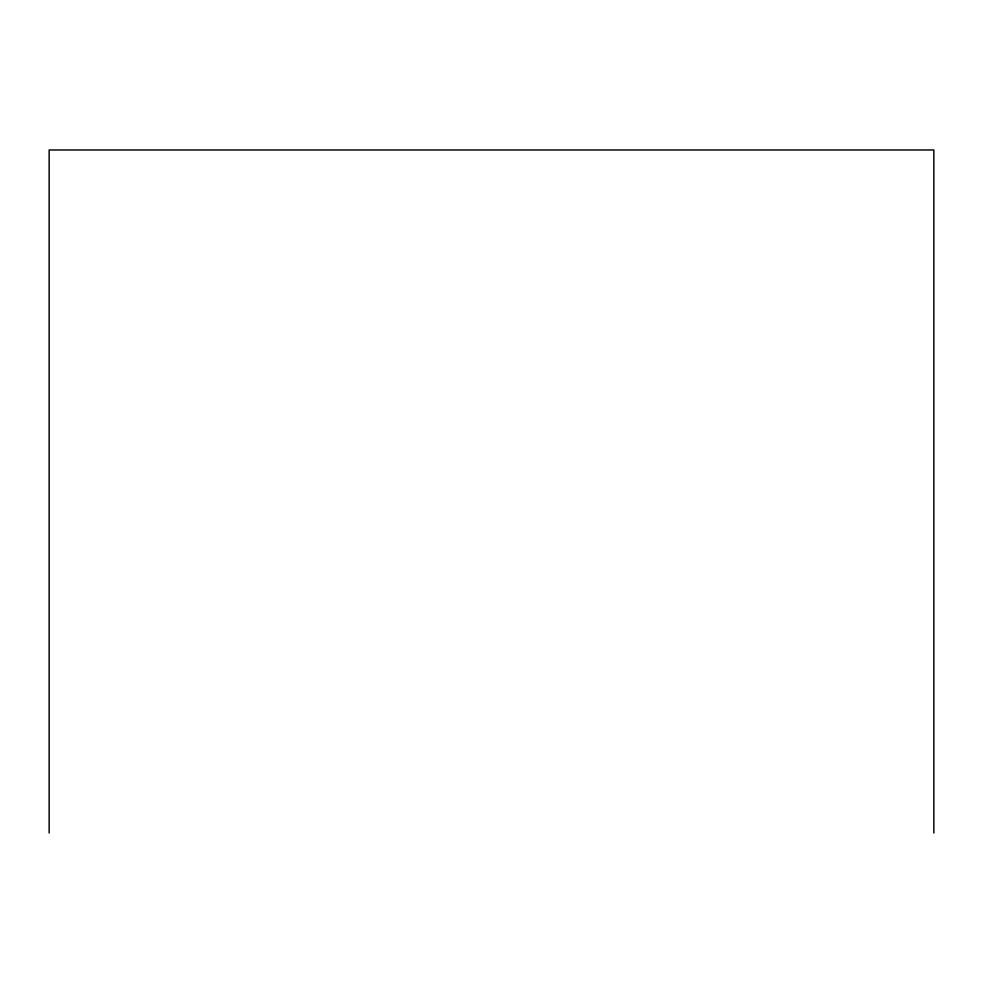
<?xml version="1.0" encoding="UTF-8"?>
<svg xmlns="http://www.w3.org/2000/svg" width="983" height="983" viewBox="0 0 983 983"><rect width="100%" height="100%" fill="white"/><g stroke="black" fill="none" stroke-linecap="round" stroke-linejoin="round"><path stroke-width="1.47" d="M933.85 833.031L933.85 149.969L49.15 149.969L49.15 833.031"/></g></svg>
